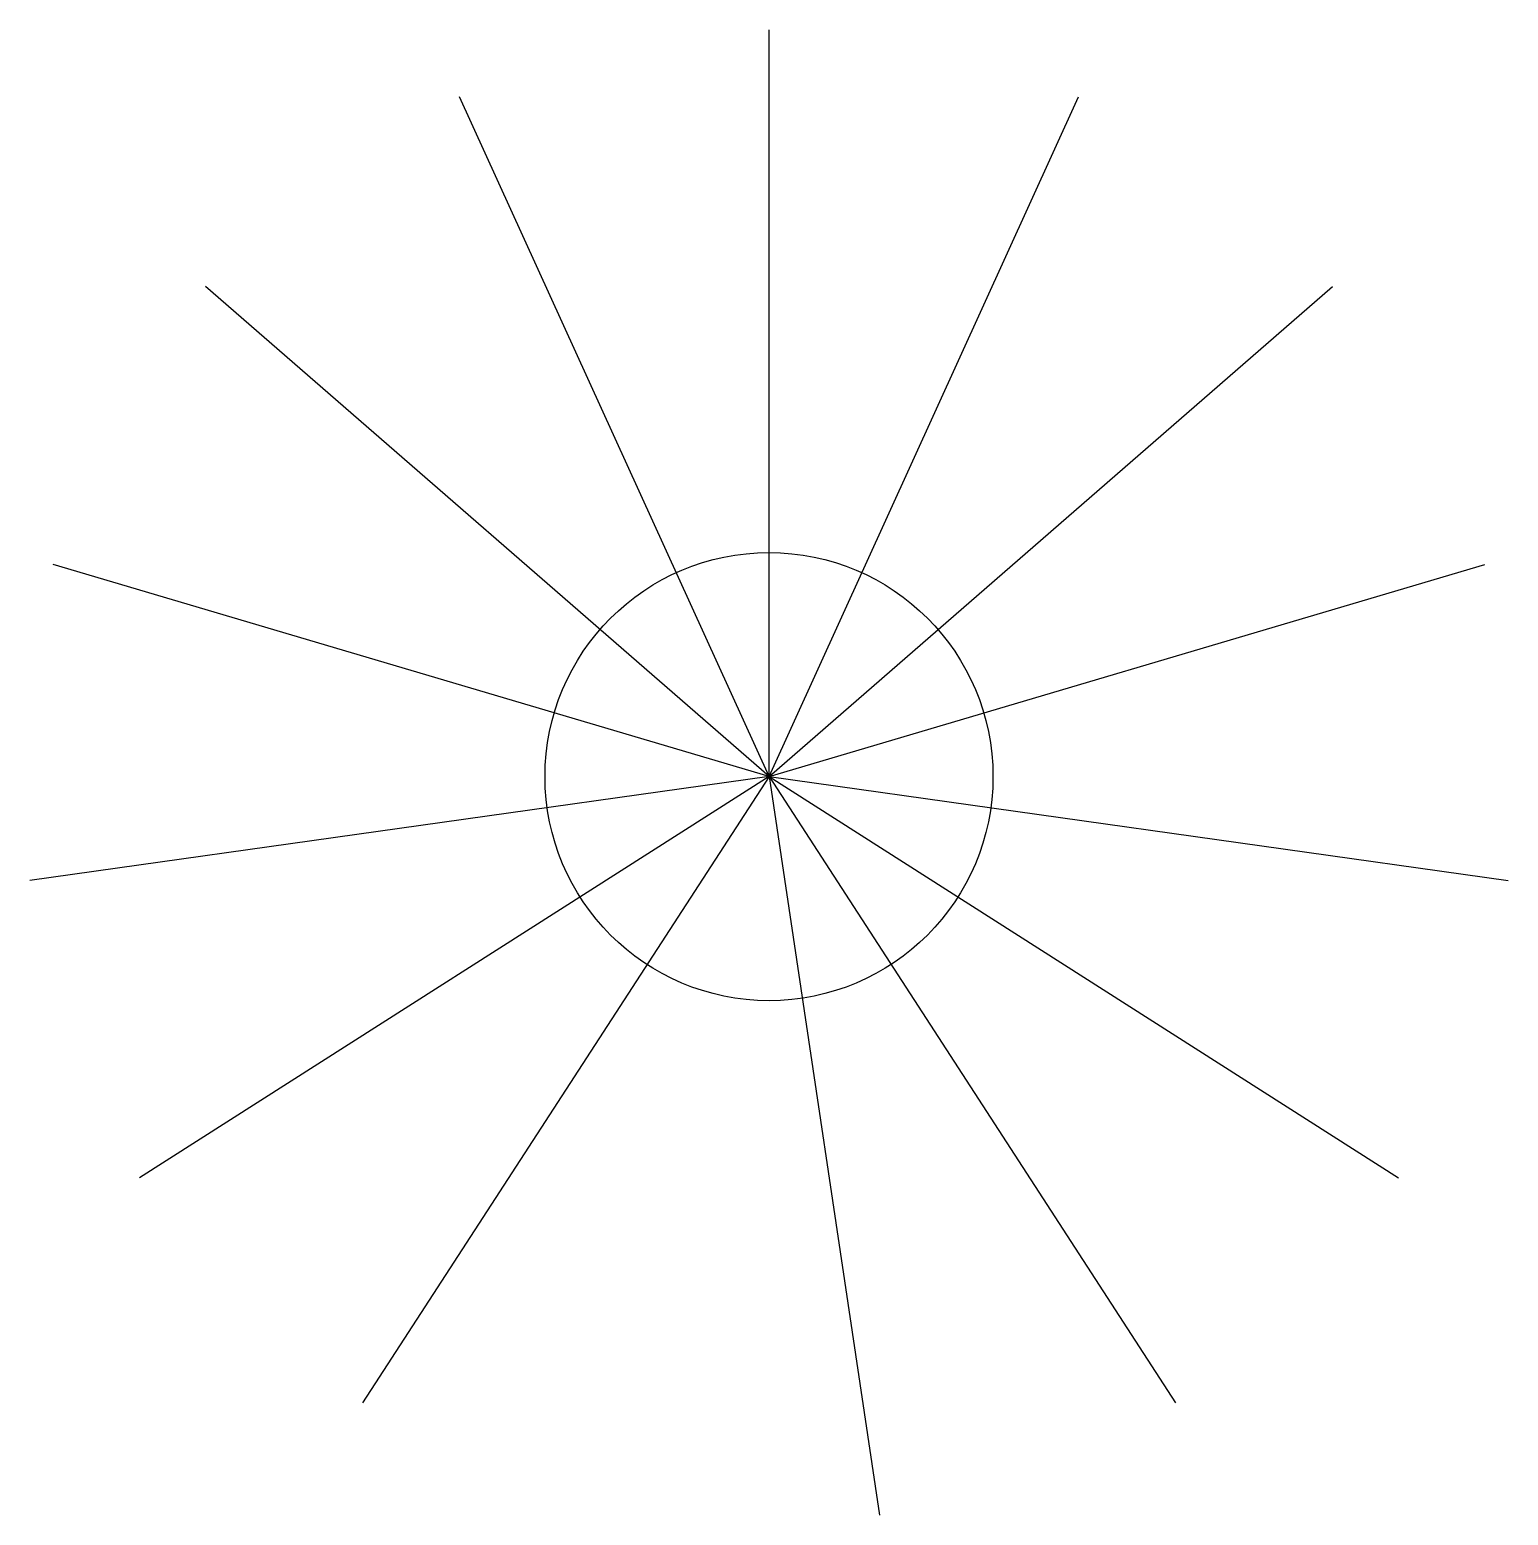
# Model space of a CAD drawing. Header units: millimetres. Extents: x -29.7 to 29.7, y -29.7 to 30.
import ezdxf

# ---------------------------------------------------------------- set-up
doc = ezdxf.new("R2010")
doc.units = ezdxf.units.MM
doc.layers.get('0').update_dxf_attribs({"lineweight": 25})

msp = doc.modelspace()

# ---------------------------------------------------------------- linework, layer by layer
for q in [(0, 30), (-12.441, 27.299), (12.441, 27.299), (-22.641, 19.682), (22.641, 19.682), (-28.765, 8.52), (28.765, 8.52), (-29.708, -4.175), (-25.302, -16.119), (-16.339, -25.16), (29.708, -4.175), (25.302, -16.119), (16.339, -25.16), (4.434, -29.67)]:
    msp.add_line((0, 0), q)
msp.add_circle((0, 0), 9)

doc.saveas('drawing.dxf')
